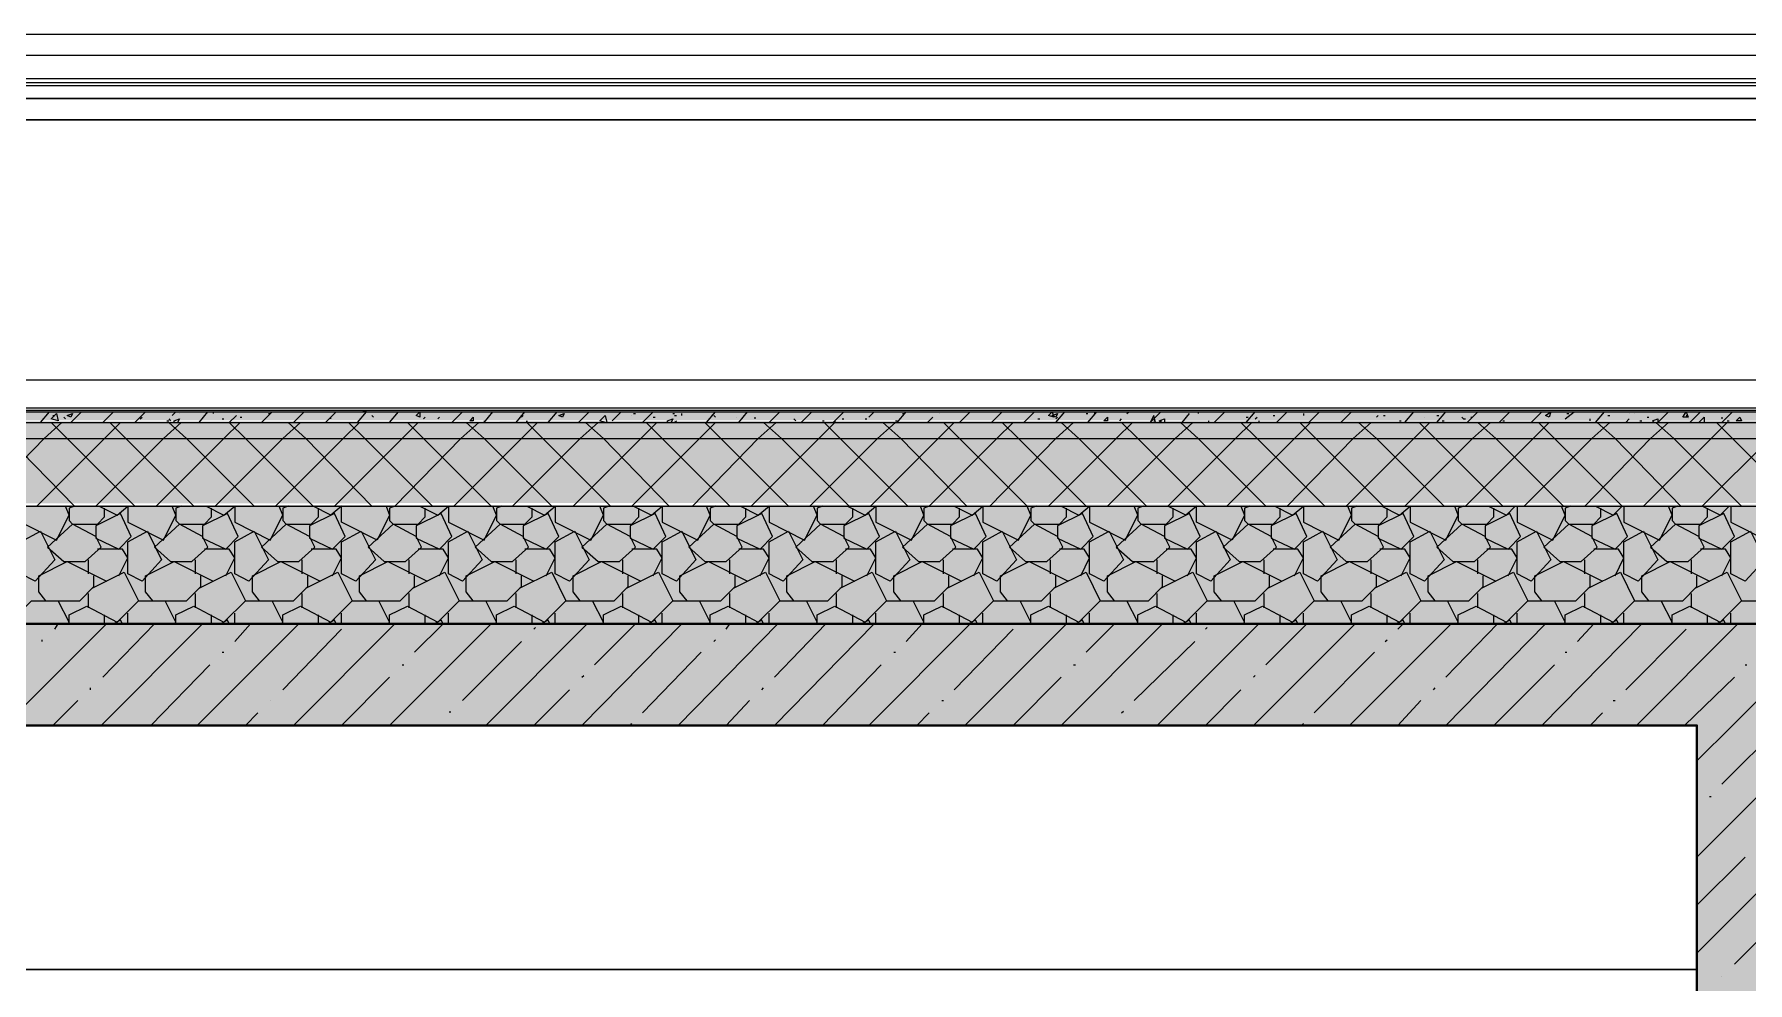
# Model space of a CAD drawing. Header units: millimetres. Extents: x -135211 to 49383, y -8033 to 228499.
# Drawn here: x -87349 to -83276, y 18512 to 20766 of the extents above; entities that cross this region are included whole.
import ezdxf

# ---------------------------------------------------------------- set-up
doc = ezdxf.new("R2010")
doc.units = ezdxf.units.MM
doc.layers.add('PDF _Геометрия', color=7, linetype='Continuous', true_color=0x1d1d1d)
doc.layers.add('PDF _Сплошная заливка', color=7, linetype='Continuous', true_color=0xffffff)

msp = doc.modelspace()

# ---------------------------------------------------------------- hatches: boundary and pattern name
at = {"layer": 'PDF _Сплошная заливка', "transparency": 33554559}
for points in [[(-78050.7, 19936.6), (-78300.5, 19932.4), (-78546, 19928.2), (-79045.5, 19919.7), (-79291, 19915.5), (-79790.5, 19907), (-80036, 19902.8), (-80285.8, 19898.6), (-80531.3, 19894.3), (-81030.8, 19885.9), (-81276.3, 19881.6), (-81775.8, 19873.2), (-101616.2, 19868.9), (-101616.2, 19873.2), (-101802.5, 19881.6), (-101899.8, 19885.9), (-101993, 19890.1), (-102090.3, 19894.3), (-102183.5, 19898.6), (-102280.8, 19902.8), (-102467.1, 19911.3), (-102564.4, 19915.5), (-102657.6, 19919.7), (-102754.9, 19923.9), (-102848.1, 19928.2), (-102945.4, 19932.4), (-103038.5, 19936.6), (-103135.9, 19936.6), (-103135.9, 19911.3), (-103038.5, 19911.3), (-102945.4, 19907), (-102848.1, 19902.8), (-102754.9, 19898.6), (-102657.6, 19894.3), (-102564.4, 19890.1), (-102467.1, 19885.9), (-102373.9, 19881.6), (-102276.6, 19877.4), (-102090.3, 19868.9), (-101993, 19864.7), (-101899.8, 19860.5), (-101802.5, 19856.2), (-101709.4, 19852), (-81674.2, 19847.8), (-81674.2, 19852), (-78059.2, 19911.3), (-77805.2, 19911.3), (-77805.2, 19936.6)], [(-78050.7, 19911.3), (-78300.5, 19907), (-78546, 19902.8), (-79045.5, 19894.3), (-79291, 19890.1), (-79790.5, 19881.6), (-80036, 19877.4), (-80285.8, 19873.2), (-80531.3, 19868.9), (-81030.8, 19860.5), (-81276.3, 19856.2), (-81775.8, 19847.8), (-101616.2, 19843.5), (-101616.2, 19847.8), (-101802.5, 19856.2), (-101899.8, 19860.5), (-101993, 19864.7), (-102090.3, 19868.9), (-102183.5, 19873.2), (-102280.8, 19877.4), (-102467.1, 19885.9), (-102564.4, 19890.1), (-102657.6, 19894.3), (-102754.9, 19898.6), (-102848.1, 19902.8), (-102945.4, 19907), (-103038.5, 19911.3), (-103135.9, 19911.3), (-103135.9, 19873.2), (-103038.5, 19873.2), (-102945.4, 19868.9), (-102848.1, 19864.7), (-102754.9, 19860.5), (-102657.6, 19856.2), (-102564.4, 19852), (-102467.1, 19847.8), (-102373.9, 19843.5), (-102276.6, 19839.3), (-102090.3, 19830.8), (-101993, 19826.6), (-101899.8, 19822.4), (-101802.5, 19818.1), (-101616.2, 19809.7), (-81674.2, 19805.4), (-81674.2, 19809.7), (-81428.7, 19813.9), (-79739.7, 19843.5), (-79494.2, 19847.8), (-78046.5, 19873.2), (-77805.2, 19873.2), (-77805.2, 19911.3)], [(-78050.7, 19873.2), (-78300.5, 19868.9), (-78546, 19864.7), (-79045.5, 19856.2), (-79291, 19852), (-79790.5, 19843.5), (-80036, 19839.3), (-80285.8, 19835.1), (-80531.3, 19830.8), (-81030.8, 19822.4), (-81276.3, 19818.1), (-81775.8, 19809.7), (-101616.2, 19805.4), (-101616.2, 19809.7), (-101802.5, 19818.1), (-101899.8, 19822.4), (-101993, 19826.6), (-102090.3, 19830.8), (-102183.5, 19835.1), (-102280.8, 19839.3), (-102467.1, 19847.8), (-102564.4, 19852), (-102657.6, 19856.2), (-102754.9, 19860.5), (-102848.1, 19864.7), (-102945.4, 19868.9), (-103038.5, 19873.2), (-103135.9, 19873.2), (-103135.9, 19712.3), (-103038.5, 19712.3), (-102945.4, 19708.1), (-102848.1, 19703.8), (-102754.9, 19699.6), (-102657.6, 19695.4), (-102564.4, 19691.1), (-102467.1, 19686.9), (-102280.8, 19678.4), (-102183.5, 19674.2), (-102090.3, 19670), (-101993, 19665.7), (-101899.8, 19661.5), (-101802.5, 19657.3), (-101616.2, 19648.8), (-101171.8, 19644.6), (-101171.8, 19648.8), (-81674.2, 19653), (-78059.2, 19712.3), (-77805.2, 19712.3), (-77805.2, 19873.2)], [(-78050.7, 19712.3), (-78550.2, 19703.8), (-78795.8, 19699.6), (-79295.3, 19691.1), (-79540.8, 19686.9), (-80040.3, 19678.4), (-80285.8, 19674.2), (-80785.3, 19665.7), (-81030.8, 19661.5), (-81780.1, 19648.8), (-101616.2, 19644.6), (-101616.2, 19648.8), (-101802.5, 19657.3), (-101899.8, 19661.5), (-101993, 19665.7), (-102090.3, 19670), (-102183.5, 19674.2), (-102280.8, 19678.4), (-102467.1, 19686.9), (-102564.4, 19691.1), (-102657.6, 19695.4), (-102754.9, 19699.6), (-102848.1, 19703.8), (-102945.4, 19708.1), (-103038.5, 19712.3), (-103135.9, 19712.3), (-103135.9, 19365.2), (-77805.2, 19365.2), (-77805.2, 19712.3)]]:
    msp.add_hatch(color=256, dxfattribs=at).paths.add_polyline_path(points)
h = msp.add_hatch(color=256, dxfattribs=at)
h.paths.add_polyline_path([(-77398.8, 19123.9), (-77398.8, 19364.2), (-103546, 19364.2), (-103546, 19123.9)])
h.paths.add_polyline_path([(146.8, 19123.9), (146.8, 19364.2), (-2304.2, 19364.2), (-2304.2, 19123.9)])
h.paths.add_polyline_path([(-4501.1, 19123.9), (-4501.1, 19364.2), (-25450.6, 19364.2), (-25450.6, 19123.9)])
h.paths.add_polyline_path([(-26102.5, 19123.9), (-26102.5, 19364.2), (-26352.2, 19364.2), (-26352.2, 19123.9)])

# ---------------------------------------------------------------- linework, layer by layer
at = {"layer": 'PDF _Геометрия', "color": 7, "lineweight": 9}
for points in [[(-82829.9, 20715.5), (-103093.6, 20715.5), (-103059.7, 20660.5), (-103093.6, 20715.5), (-103825.9, 20762.1), (-103855.5, 20766.3), (-82829.9, 20766.3)], [(-82829.9, 20660.5), (-103059.7, 20660.5), (-103072.4, 20652), (-82829.9, 20652)], [(-82829.9, 20643.6), (-103123.2, 20643.6), (-103123.2, 20613.9)], [(-103127.4, 19945.1), (-103127.4, 20563.1), (-103131.7, 20563.1), (-103135.9, 20563.1), (-103144.4, 20563.1), (-103296.8, 20563.1), (-103296.8, 19365.2), (-103144.4, 19365.2), (-103135.9, 19365.2), (-77805.2, 19365.2)], [(-77805.2, 19945.1), (-77805.2, 19940.9), (-77805.2, 19936.6), (-77805.2, 19911.3), (-77805.2, 19873.2), (-77805.2, 19712.3), (-77805.2, 19365.2), (-77796.7, 19365.2), (-77648.6, 19365.2), (-77648.6, 20563.1), (-77796.7, 20563.1), (-77805.2, 20563.1), (-77809.4, 20563.1), (-77813.7, 20563.1), (-77813.7, 19945.1), (-81775.8, 19877.4), (-101616.2, 19877.4), (-103127.4, 19945.1), (-82863.7, 19945.1)], [(-83397.1, 18544), (-83591.8, 18544), (-84442.7, 18544), (-85293.5, 18544), (-86140.1, 18544), (-86991, 18544), (-87596.3, 18544), (-87596.3, 19123.9), (-87596.3, 8283)], [(-87596.3, 18544), (-83397.1, 18544), (-83397.1, 19123.9), (-83397.1, 9904.3)]]:
    msp.add_lwpolyline(points, dxfattribs=at)
for points in [[(-103123.2, 20613.9), (-82829.9, 20613.9)], [(-103127.4, 20563.1), (-82829.9, 20563.1)]]:
    msp.add_lwpolyline(points, close=True, dxfattribs=at)
at = {"layer": 'PDF _Геометрия', "color": 7, "lineweight": 40}
msp.add_lwpolyline([(-95546, 19123.9), (-91693.9, 19123.9), (-91693.9, 18163), (-91194.4, 18163), (-91194.4, 19123.9), (-88095.8, 19123.9), (-88095.8, 18163), (-87596.3, 18163), (-87596.3, 19123.9), (-83397.1, 19123.9), (-83397.1, 18163), (-82897.6, 18163), (-82897.6, 19123.9), (-77898.3, 19123.9), (-77898.3, 18544), (-77398.8, 18544), (-77398.8, 19123.9), (-77398.8, 19365.2), (-77398.8, 20563.1), (-77648.6, 20563.1), (-77648.6, 19365.2), (-103296.8, 19365.2)], dxfattribs=at)
at = {"layer": 'PDF _Геометрия', "color": 7, "lineweight": 20}
for points in [[(-103131.7, 19945.1), (-103135.9, 19945.1), (-103135.9, 19940.9), (-101616.2, 19873.2), (-81775.8, 19873.2), (-77805.2, 19940.9), (-77805.2, 19945.1), (-77809.4, 19945.1)], [(-103135.9, 19940.9), (-103135.9, 19936.6), (-101616.2, 19868.9), (-81775.8, 19868.9), (-77805.2, 19936.6), (-77805.2, 19940.9)], [(-103135.9, 19936.6), (-103135.9, 19911.3), (-101616.2, 19843.5), (-81775.8, 19843.5), (-77805.2, 19911.3), (-77805.2, 19936.6)], [(-103135.9, 19911.3), (-103135.9, 19873.2), (-101616.2, 19805.4), (-81775.8, 19805.4), (-77805.2, 19873.2), (-77805.2, 19911.3)], [(-103135.9, 19873.2), (-103135.9, 19712.3), (-101616.2, 19644.6), (-81780.1, 19644.6), (-77805.2, 19712.3), (-77805.2, 19873.2)]]:
    msp.add_lwpolyline(points, dxfattribs=at)
at = {"layer": 'PDF _Геометрия', "lineweight": 9}
for points in [[(-87482, 19644.6), (-87325.4, 19805.4), (-87283.1, 19843.5)], [(-87452.4, 19843.5), (-87410, 19805.4), (-87253.4, 19644.6), (-87266.1, 19640.3), (-87266.1, 19610.7), (-87257.7, 19602.2), (-87316.9, 19547.2), (-87278.8, 19513.3), (-87228, 19513.3), (-87189.9, 19547.2), (-87202.6, 19572.6), (-87257.7, 19602.2), (-87198.4, 19602.2), (-87181.5, 19619.2), (-87181.5, 19640.3)], [(-87342.3, 19644.6), (-87181.5, 19805.4), (-87143.4, 19843.5)], [(-87333.9, 19843.5), (-87312.7, 19868.9)], [(-87109.5, 19644.6), (-87270.4, 19805.4), (-87308.5, 19843.5)], [(-87304.2, 19860.5), (-87300, 19860.5)], [(-87278.8, 19856.2), (-87274.6, 19852)], [(-87261.9, 19843.5), (-87236.5, 19868.9)], [(-87261.9, 19868.9), (-87257.7, 19868.9)], [(-87202.6, 19644.6), (-87041.8, 19805.4), (-86999.4, 19843.5)], [(-87185.7, 19843.5), (-87160.3, 19868.9)], [(-86969.8, 19644.6), (-87130.7, 19805.4), (-87168.8, 19843.5)], [(-87109.5, 19843.5), (-87084.1, 19868.9)], [(-87096.8, 19852), (-87092.6, 19856.2)], [(-87058.7, 19644.6), (-86897.8, 19805.4), (-86859.7, 19843.5)], [(-87033.3, 19847.8), (-87029.1, 19847.8)], [(-87029.1, 19852), (-87024.8, 19847.8)], [(-86825.9, 19644.6), (-86986.7, 19805.4), (-87029.1, 19843.5)], [(-87020.6, 19860.5), (-87012.1, 19868.9)], [(-87016.4, 19843.5), (-87016.4, 19847.8), (-87003.7, 19852), (-87007.9, 19843.5)], [(-87003.7, 19864.7), (-87003.7, 19864.7)], [(-86957.1, 19843.5), (-86935.9, 19868.9)], [(-86923.2, 19868.9), (-86923.2, 19864.7)], [(-86919, 19644.6), (-86758.2, 19805.4), (-86715.8, 19843.5)], [(-86902.1, 19852), (-86897.8, 19852)], [(-86512.6, 19644.6), (-86504.2, 19623.4), (-86533.8, 19564.1), (-86618.5, 19606.5), (-86618.5, 19644.6), (-86643.9, 19623.4), (-86686.2, 19644.6), (-86847, 19805.4), (-86885.1, 19843.5), (-86868.2, 19860.5)], [(-86859.7, 19856.2), (-86855.5, 19856.2)], [(-86809, 19843.5), (-86783.6, 19868.9)], [(-86792, 19864.7), (-86787.8, 19864.7)], [(-86775.1, 19644.6), (-86614.2, 19805.4), (-86576.1, 19843.5)], [(-86546.5, 19644.6), (-86703.1, 19805.4), (-86745.5, 19843.5)], [(-86732.8, 19843.5), (-86707.4, 19868.9)], [(-86656.6, 19843.5), (-86631.2, 19868.9)], [(-86643.9, 19852), (-86643.9, 19856.2)], [(-86635.4, 19644.6), (-86474.5, 19805.4), (-86436.4, 19843.5)], [(-86402.6, 19644.6), (-86563.4, 19805.4), (-86601.5, 19843.5)], [(-86580.4, 19843.5), (-86559.2, 19868.9), (-86567.7, 19868.9)], [(-86559.2, 19868.9), (-86559.2, 19868.9)], [(-86292.5, 19843.5), (-86334.8, 19805.4), (-86491.5, 19644.6), (-86504.2, 19640.3), (-86504.2, 19610.7), (-86495.7, 19602.2), (-86555, 19547.2), (-86516.9, 19513.3), (-86466.1, 19513.3), (-86428, 19547.2), (-86440.7, 19572.6), (-86495.7, 19602.2), (-86436.4, 19602.2), (-86419.5, 19619.2), (-86419.5, 19640.3)], [(-86550.7, 19868.9), (-86550.7, 19868.9)], [(-86546.5, 19860.5), (-86542.3, 19856.2)], [(-86504.2, 19843.5), (-86483, 19868.9)], [(-86262.9, 19644.6), (-86423.7, 19805.4), (-86461.8, 19843.5)], [(-86423.7, 19852), (-86419.5, 19856.2)], [(-86406.8, 19868.9), (-86406.8, 19868.9)], [(-86389.9, 19852), (-86385.6, 19856.2)], [(-86356, 19843.5), (-86330.6, 19868.9)], [(-86351.8, 19644.6), (-86190.9, 19805.4), (-86152.8, 19843.5)], [(-86347.5, 19868.9), (-86347.5, 19868.9)], [(-86347.5, 19868.9), (-86347.5, 19868.9)], [(-86119, 19644.6), (-86279.8, 19805.4), (-86322.1, 19843.5)], [(-86279.8, 19847.8), (-86279.8, 19843.5), (-86258.7, 19868.9)], [(-86275.6, 19868.9), (-86275.6, 19868.9)], [(-86212.1, 19644.6), (-86051.2, 19805.4), (-86008.9, 19843.5)], [(-86203.6, 19843.5), (-86182.5, 19868.9)], [(-86190.9, 19856.2), (-86186.7, 19860.5)], [(-85979.3, 19644.6), (-86140.1, 19805.4), (-86178.2, 19843.5)], [(-86127.4, 19843.5), (-86106.3, 19868.9)], [(-86102, 19868.9), (-86097.8, 19868.9)], [(-86068.2, 19644.6), (-85907.3, 19805.4), (-85869.2, 19843.5)], [(-86055.5, 19843.5), (-86030.1, 19868.9)], [(-85839.6, 19644.6), (-85996.2, 19805.4), (-86038.5, 19843.5)], [(-86017.4, 19868.9), (-86013.1, 19868.9)], [(-85992, 19843.5), (-86004.7, 19847.8), (-85992, 19860.5), (-85987.7, 19843.5)], [(-85975, 19847.8), (-85953.9, 19868.9)], [(-85928.5, 19860.5), (-85928.5, 19860.5)], [(-85928.5, 19644.6), (-85767.6, 19805.4), (-85729.5, 19843.5)], [(-85924.2, 19864.7), (-85920, 19864.7)], [(-85903.1, 19843.5), (-85877.7, 19868.9)], [(-85695.7, 19644.6), (-85856.5, 19805.4), (-85894.6, 19843.5)], [(-85877.7, 19856.2), (-85873.4, 19856.2)], [(-85843.8, 19843.5), (-85843.8, 19847.8), (-85831.1, 19852), (-85835.3, 19843.5)], [(-85831.1, 19864.7), (-85826.9, 19864.7)], [(-85826.9, 19860.5), (-85822.6, 19860.5)], [(-85826.9, 19843.5), (-85822.6, 19847.8)], [(-85826.9, 19847.8), (-85826.9, 19847.8)], [(-85809.9, 19860.5), (-85809.9, 19864.7)], [(-85784.5, 19644.6), (-85627.9, 19805.4), (-85585.6, 19843.5)], [(-85556, 19644.6), (-85716.8, 19805.4), (-85754.9, 19843.5)], [(-85750.7, 19843.5), (-85729.5, 19868.9)], [(-85738, 19860.5), (-85733.8, 19864.7)], [(-85733.8, 19860.5), (-85729.5, 19856.2)], [(-85678.7, 19856.2), (-85678.7, 19856.2)], [(-85674.5, 19843.5), (-85653.3, 19868.9)], [(-85445.9, 19847.8), (-85445.9, 19843.5), (-85484, 19805.4), (-85644.9, 19644.6)], [(-85636.4, 19856.2), (-85636.4, 19852)], [(-85412, 19644.6), (-85572.9, 19805.4), (-85615.2, 19843.5)], [(-85602.5, 19843.5), (-85577.1, 19868.9)], [(-85543.3, 19852), (-85539, 19847.8)], [(-85526.3, 19843.5), (-85500.9, 19868.9)], [(-85505.2, 19644.6), (-85344.3, 19805.4), (-85302, 19843.5)], [(-85475.5, 19847.8), (-85471.3, 19847.8)], [(-85272.3, 19644.6), (-85433.2, 19805.4), (-85471.3, 19843.5)], [(-85450.1, 19843.5), (-85424.7, 19868.9)], [(-85429, 19852), (-85424.7, 19852)], [(-85373.9, 19852), (-85369.7, 19852)], [(-85365.5, 19856.2), (-85352.8, 19868.9)], [(-85361.2, 19860.5), (-85361.2, 19860.5)], [(-85361.2, 19644.6), (-85200.4, 19805.4), (-85162.3, 19843.5)], [(-85132.7, 19644.6), (-85289.3, 19805.4), (-85331.6, 19843.5)], [(-85302, 19847.8), (-85297.7, 19847.8)], [(-85297.7, 19843.5), (-85276.6, 19868.9)], [(-85285, 19864.7), (-85280.8, 19864.7)], [(-85022.6, 19843.5), (-85060.7, 19805.4), (-85221.6, 19644.6), (-85234.2, 19640.3), (-85234.2, 19610.7), (-85225.8, 19602.2), (-85285, 19547.2), (-85246.9, 19513.3), (-85196.2, 19513.3), (-85158.1, 19547.2), (-85170.8, 19572.6), (-85225.8, 19602.2), (-85166.5, 19602.2), (-85149.6, 19619.2), (-85149.6, 19640.3)], [(-85225.8, 19843.5), (-85213.1, 19856.2)], [(-85200.4, 19868.9), (-85200.4, 19868.9)], [(-85196.2, 19864.7), (-85196.2, 19864.7)], [(-85162.3, 19644.6), (-85120, 19623.4), (-85094.6, 19644.6), (-85094.6, 19606.5), (-85009.9, 19564.1), (-84980.3, 19623.4), (-84988.7, 19644.6), (-85149.6, 19805.4), (-85187.7, 19843.5)], [(-85149.6, 19843.5), (-85124.2, 19868.9)], [(-85077.6, 19644.6), (-84921, 19805.4), (-84878.7, 19843.5)], [(-85073.4, 19843.5), (-85048, 19868.9)], [(-85064.9, 19868.9), (-85064.9, 19868.9)], [(-85064.9, 19868.9), (-85052.2, 19868.9)], [(-85052.2, 19868.9), (-85052.2, 19868.9)], [(-84849, 19644.6), (-85009.9, 19805.4), (-85048, 19843.5)], [(-84997.2, 19843.5), (-84971.8, 19868.9)], [(-84963.3, 19852), (-84959.1, 19852)], [(-84937.9, 19644.6), (-84777.1, 19805.4), (-84739, 19843.5)], [(-84921, 19843.5), (-84899.8, 19868.9)], [(-84921, 19852), (-84916.8, 19856.2)], [(-84705.1, 19644.6), (-84866, 19805.4), (-84908.3, 19843.5)], [(-84849, 19864.7), (-84844.8, 19864.7)], [(-84844.8, 19843.5), (-84823.6, 19868.9)], [(-84827.9, 19864.7), (-84827.9, 19868.9)], [(-84798.2, 19644.6), (-84637.4, 19805.4), (-84595.1, 19843.5)], [(-84768.6, 19847.8), (-84764.4, 19852)], [(-84565.4, 19644.6), (-84726.3, 19805.4), (-84764.4, 19843.5)], [(-84751.7, 19864.7), (-84747.4, 19868.9)], [(-84684, 19843.5), (-84688.2, 19860.5), (-84696.7, 19843.5), (-84671.3, 19868.9)], [(-84688.2, 19847.8), (-84684, 19847.8)], [(-84671.3, 19843.5), (-84675.5, 19847.8), (-84662.8, 19852), (-84662.8, 19843.5)], [(-84480.8, 19644.6), (-84472.3, 19623.4), (-84501.9, 19564.1), (-84586.6, 19606.5), (-84586.6, 19644.6), (-84612, 19623.4), (-84654.3, 19644.6), (-84493.5, 19805.4), (-84455.4, 19843.5)], [(-84421.5, 19644.6), (-84582.4, 19805.4), (-84624.7, 19843.5)], [(-84620.5, 19843.5), (-84603.5, 19864.7)], [(-84582.4, 19868.9), (-84582.4, 19864.7)], [(-84557, 19843.5), (-84557, 19847.8)], [(-84544.3, 19843.5), (-84518.9, 19868.9)], [(-84514.6, 19644.6), (-84353.8, 19805.4), (-84315.7, 19843.5)], [(-84281.8, 19644.6), (-84442.7, 19805.4), (-84480.8, 19843.5)], [(-84468.1, 19843.5), (-84446.9, 19868.9)], [(-84468.1, 19856.2), (-84463.8, 19856.2)], [(-84446.9, 19852), (-84442.7, 19856.2)], [(-84438.4, 19847.8), (-84438.4, 19843.5)], [(-84404.6, 19860.5), (-84400.3, 19860.5)], [(-84396.1, 19843.5), (-84370.7, 19868.9)], [(-84374.9, 19868.9), (-84374.9, 19868.9)], [(-84370.7, 19644.6), (-84214.1, 19805.4), (-84171.7, 19843.5)], [(-84142.1, 19644.6), (-84303, 19805.4), (-84341.1, 19843.5)], [(-84336.8, 19868.9), (-84332.6, 19868.9), (-84328.4, 19868.9)], [(-84332.6, 19864.7), (-84332.6, 19860.5)], [(-84319.9, 19843.5), (-84294.5, 19868.9)], [(-84243.7, 19843.5), (-84218.3, 19868.9)], [(-84235.2, 19864.7), (-84235.2, 19864.7)], [(-84231, 19644.6), (-84070.2, 19805.4), (-84032.1, 19843.5)], [(-83998.2, 19644.6), (-84159.1, 19805.4), (-84201.4, 19843.5)], [(-84159.1, 19856.2), (-84154.8, 19860.5)], [(-84142.1, 19860.5), (-84137.9, 19860.5)], [(-84104, 19847.8), (-84099.8, 19847.8)], [(-84091.3, 19843.5), (-84070.2, 19868.9)], [(-84091.3, 19644.6), (-83930.5, 19805.4), (-83888.1, 19843.5)], [(-83858.5, 19644.6), (-84019.4, 19805.4), (-84057.5, 19843.5)], [(-84044.8, 19856.2), (-84044.8, 19856.2)], [(-84015.1, 19843.5), (-83994, 19868.9)], [(-84015.1, 19860.5), (-84010.9, 19860.5)], [(-84002.4, 19847.8), (-83998.2, 19847.8)], [(-83955.9, 19856.2), (-83951.6, 19852), (-83947.4, 19852)], [(-83947.4, 19644.6), (-83786.5, 19805.4), (-83748.4, 19843.5)], [(-83943.2, 19843.5), (-83917.8, 19868.9)], [(-83934.7, 19856.2), (-83930.5, 19856.2)], [(-83714.6, 19644.6), (-83875.4, 19805.4), (-83917.8, 19843.5)], [(-83867, 19843.5), (-83841.6, 19868.9)], [(-83858.5, 19847.8), (-83854.3, 19847.8)], [(-83807.7, 19644.6), (-83646.8, 19805.4), (-83604.5, 19843.5)], [(-83799.2, 19868.9), (-83795, 19868.9)], [(-83790.8, 19843.5), (-83765.4, 19868.9)], [(-83638.4, 19644.6), (-83596.1, 19623.4), (-83574.9, 19644.6), (-83735.7, 19805.4), (-83773.8, 19843.5)], [(-83710.3, 19852), (-83689.2, 19868.9)], [(-83706.1, 19864.7), (-83701.9, 19864.7)], [(-83663.8, 19644.6), (-83507.2, 19805.4), (-83464.8, 19843.5)], [(-83651.1, 19847.8), (-83651.1, 19852)], [(-83638.4, 19843.5), (-83617.2, 19868.9)], [(-83435.2, 19644.6), (-83591.8, 19805.4), (-83634.1, 19843.5)], [(-83608.8, 19860.5), (-83604.5, 19860.5)], [(-83579.1, 19868.9), (-83570.7, 19868.9)], [(-83570.7, 19868.9), (-83570.7, 19868.9)], [(-83566.4, 19843.5), (-83558, 19852)], [(-83558, 19868.9), (-83558, 19868.9)], [(-83558, 19868.9), (-83549.5, 19868.9)], [(-83558, 19864.7), (-83558, 19864.7)], [(-83549.5, 19868.9), (-83549.5, 19868.9)], [(-83545.3, 19864.7), (-83545.3, 19864.7)], [(-83532.6, 19847.8), (-83528.3, 19847.8)], [(-83524.1, 19644.6), (-83363.2, 19805.4), (-83325.1, 19843.5)], [(-83515.6, 19856.2), (-83511.4, 19856.2)], [(-83498.7, 19843.5), (-83502.9, 19847.8), (-83490.2, 19852), (-83490.2, 19843.5), (-83464.8, 19868.9)], [(-83291.3, 19644.6), (-83452.1, 19805.4), (-83494.5, 19843.5)], [(-83422.5, 19860.5), (-83418.3, 19860.5)], [(-83418.3, 19852), (-83418.3, 19852)], [(-83414, 19843.5), (-83388.6, 19868.9)], [(-83392.9, 19843.5), (-83380.2, 19856.2), (-83380.2, 19843.5)], [(-83320.9, 19644.6), (-83342.1, 19623.4), (-83384.4, 19644.6), (-83223.5, 19805.4), (-83181.2, 19843.5)], [(-83375.9, 19868.9), (-83371.7, 19868.9)], [(-83151.6, 19644.6), (-83312.4, 19805.4), (-83350.5, 19843.5)], [(-83337.8, 19843.5), (-83312.4, 19868.9)], [(-83337.8, 19856.2), (-83337.8, 19852)], [(-83325.1, 19847.8), (-83320.9, 19847.8)], [(-87448.1, 19644.6), (-87405.8, 19623.4), (-87380.4, 19644.6), (-87380.4, 19606.5), (-87295.8, 19564.1), (-87266.1, 19623.4), (-87274.6, 19644.6)], [(-87194.2, 19644.6), (-87151.8, 19623.4), (-87126.4, 19644.6), (-87126.4, 19606.5), (-87041.8, 19564.1), (-87012.1, 19623.4), (-87020.6, 19644.6)], [(-86999.4, 19644.6), (-87012.1, 19640.3), (-87012.1, 19610.7), (-87003.7, 19602.2), (-87062.9, 19547.2), (-87024.8, 19513.3), (-86974, 19513.3), (-86935.9, 19547.2), (-86948.6, 19572.6), (-87003.7, 19602.2), (-86944.4, 19602.2), (-86927.5, 19619.2), (-86927.5, 19640.3)], [(-86940.2, 19644.6), (-86897.8, 19623.4), (-86872.4, 19644.6), (-86872.4, 19606.5), (-86787.8, 19564.1), (-86758.2, 19623.4), (-86766.6, 19644.6)], [(-86745.5, 19644.6), (-86758.2, 19640.3), (-86758.2, 19610.7), (-86749.7, 19602.2), (-86809, 19547.2), (-86770.9, 19513.3), (-86720.1, 19513.3), (-86682, 19547.2), (-86694.7, 19572.6), (-86749.7, 19602.2), (-86690.4, 19602.2), (-86673.5, 19619.2), (-86673.5, 19640.3)], [(-86432.2, 19644.6), (-86389.9, 19623.4), (-86364.5, 19644.6), (-86364.5, 19606.5), (-86279.8, 19564.1), (-86250.2, 19623.4), (-86258.7, 19644.6)], [(-86237.5, 19644.6), (-86250.2, 19640.3), (-86250.2, 19610.7), (-86241.7, 19602.2), (-86301, 19547.2), (-86262.9, 19513.3), (-86212.1, 19513.3), (-86174, 19547.2), (-86186.7, 19572.6), (-86241.7, 19602.2), (-86182.5, 19602.2), (-86165.5, 19619.2), (-86165.5, 19640.3)], [(-86178.2, 19644.6), (-86135.9, 19623.4), (-86110.5, 19644.6), (-86110.5, 19606.5), (-86025.8, 19564.1), (-85996.2, 19623.4), (-86004.7, 19644.6)], [(-85983.5, 19644.6), (-85996.2, 19640.3), (-85996.2, 19610.7), (-85987.7, 19602.2), (-86047, 19547.2), (-86008.9, 19513.3), (-85958.1, 19513.3), (-85920, 19547.2), (-85932.7, 19572.6), (-85987.7, 19602.2), (-85928.5, 19602.2), (-85911.5, 19619.2), (-85911.5, 19640.3)], [(-85924.2, 19644.6), (-85881.9, 19623.4), (-85856.5, 19644.6), (-85856.5, 19606.5), (-85771.8, 19564.1), (-85742.2, 19623.4), (-85750.7, 19644.6)], [(-85729.5, 19644.6), (-85742.2, 19640.3), (-85742.2, 19610.7), (-85733.8, 19602.2), (-85793, 19547.2), (-85754.9, 19513.3), (-85704.1, 19513.3), (-85666, 19547.2), (-85678.7, 19572.6), (-85733.8, 19602.2), (-85674.5, 19602.2), (-85657.6, 19619.2), (-85657.6, 19640.3)], [(-85670.3, 19644.6), (-85627.9, 19623.4), (-85602.5, 19644.6), (-85602.5, 19606.5), (-85517.9, 19564.1), (-85488.2, 19623.4), (-85496.7, 19644.6)], [(-85475.5, 19644.6), (-85488.2, 19640.3), (-85488.2, 19610.7), (-85479.8, 19602.2), (-85539, 19547.2), (-85500.9, 19513.3), (-85450.1, 19513.3), (-85412, 19547.2), (-85424.7, 19572.6), (-85479.8, 19602.2), (-85420.5, 19602.2), (-85403.6, 19619.2), (-85403.6, 19640.3)], [(-85416.3, 19644.6), (-85373.9, 19623.4), (-85348.5, 19644.6), (-85348.5, 19606.5), (-85263.9, 19564.1), (-85234.2, 19623.4), (-85242.7, 19644.6)], [(-84967.6, 19644.6), (-84980.3, 19640.3), (-84980.3, 19610.7), (-84971.8, 19602.2), (-85031.1, 19547.2), (-84993, 19513.3), (-84942.2, 19513.3), (-84904.1, 19547.2), (-84916.8, 19572.6), (-84971.8, 19602.2), (-84912.5, 19602.2), (-84895.6, 19619.2), (-84895.6, 19640.3)], [(-84908.3, 19644.6), (-84866, 19623.4), (-84840.6, 19644.6), (-84840.6, 19606.5), (-84755.9, 19564.1), (-84726.3, 19623.4), (-84734.7, 19644.6)], [(-84713.6, 19644.6), (-84726.3, 19640.3), (-84726.3, 19610.7), (-84717.8, 19602.2), (-84777.1, 19547.2), (-84739, 19513.3), (-84688.2, 19513.3), (-84650.1, 19547.2), (-84662.8, 19572.6), (-84717.8, 19602.2), (-84658.6, 19602.2), (-84641.6, 19619.2), (-84641.6, 19640.3)], [(-84459.6, 19644.6), (-84472.3, 19640.3), (-84472.3, 19610.7), (-84463.8, 19602.2), (-84523.1, 19547.2), (-84485, 19513.3), (-84434.2, 19513.3), (-84396.1, 19547.2), (-84408.8, 19572.6), (-84463.8, 19602.2), (-84404.6, 19602.2), (-84387.6, 19619.2), (-84387.6, 19640.3)], [(-84400.3, 19644.6), (-84358, 19623.4), (-84332.6, 19644.6), (-84332.6, 19606.5), (-84247.9, 19564.1), (-84218.3, 19623.4), (-84226.8, 19644.6)], [(-84205.6, 19644.6), (-84218.3, 19640.3), (-84218.3, 19610.7), (-84209.8, 19602.2), (-84269.1, 19547.2), (-84231, 19513.3), (-84180.2, 19513.3), (-84142.1, 19547.2), (-84154.8, 19572.6), (-84209.8, 19602.2), (-84150.6, 19602.2), (-84133.7, 19619.2), (-84133.7, 19640.3)], [(-84146.4, 19644.6), (-84104, 19623.4), (-84078.6, 19644.6), (-84078.6, 19606.5), (-83994, 19564.1), (-83964.3, 19623.4), (-83972.8, 19644.6)], [(-83951.6, 19644.6), (-83964.3, 19640.3), (-83964.3, 19610.7), (-83955.9, 19602.2), (-84015.1, 19547.2), (-83977, 19513.3), (-83926.2, 19513.3), (-83888.1, 19547.2), (-83900.8, 19572.6), (-83955.9, 19602.2), (-83896.6, 19602.2), (-83879.7, 19619.2), (-83879.7, 19640.3)], [(-83892.4, 19644.6), (-83850, 19623.4), (-83828.9, 19644.6)], [(-83824.6, 19644.6), (-83824.6, 19606.5), (-83740, 19564.1), (-83710.3, 19623.4), (-83718.8, 19644.6)], [(-83697.6, 19644.6), (-83710.3, 19640.3), (-83710.3, 19610.7), (-83701.9, 19602.2), (-83761.1, 19547.2), (-83723, 19513.3), (-83672.2, 19513.3), (-83634.1, 19547.2), (-83646.8, 19572.6), (-83701.9, 19602.2), (-83642.6, 19602.2), (-83625.7, 19619.2), (-83625.7, 19640.3)], [(-83570.7, 19644.6), (-83570.7, 19606.5), (-83486, 19564.1), (-83456.4, 19623.4), (-83464.8, 19644.6)], [(-83443.7, 19644.6), (-83456.4, 19640.3), (-83456.4, 19610.7), (-83447.9, 19602.2), (-83507.2, 19547.2), (-83469.1, 19513.3), (-83418.3, 19513.3), (-83380.2, 19547.2), (-83392.9, 19572.6), (-83447.9, 19602.2), (-83388.6, 19602.2), (-83371.7, 19619.2), (-83371.7, 19640.3)], [(-83316.7, 19644.6), (-83316.7, 19606.5), (-83232, 19564.1), (-83202.4, 19623.4), (-83210.8, 19644.6)], [(-87321.2, 19420.2), (-87338.1, 19441.4), (-87338.1, 19479.5), (-87270.4, 19513.3), (-87177.2, 19466.8)], [(-87219.6, 19483.7), (-87219.6, 19517.6)], [(-87147.6, 19479.5), (-87126.4, 19521.8), (-87139.1, 19543), (-87198.4, 19543)], [(-87067.2, 19420.2), (-87084.1, 19441.4), (-87084.1, 19479.5), (-87016.4, 19513.3), (-86923.2, 19466.8)], [(-86965.6, 19483.7), (-86965.6, 19517.6)], [(-86893.6, 19479.5), (-86872.4, 19521.8), (-86885.1, 19543), (-86944.4, 19543)], [(-86813.2, 19420.2), (-86830.1, 19441.4), (-86830.1, 19479.5), (-86762.4, 19513.3), (-86669.3, 19466.8)], [(-86711.6, 19483.7), (-86711.6, 19517.6)], [(-86639.6, 19479.5), (-86618.5, 19521.8), (-86631.2, 19543), (-86690.4, 19543)], [(-86559.2, 19420.2), (-86576.1, 19441.4), (-86576.1, 19479.5), (-86508.4, 19513.3), (-86415.3, 19466.8)], [(-86457.6, 19483.7), (-86457.6, 19517.6)], [(-86385.6, 19479.5), (-86364.5, 19521.8), (-86377.2, 19543), (-86436.4, 19543)], [(-86305.2, 19420.2), (-86322.1, 19441.4), (-86322.1, 19479.5), (-86254.4, 19513.3), (-86161.3, 19466.8)], [(-86203.6, 19483.7), (-86203.6, 19517.6)], [(-86131.7, 19479.5), (-86110.5, 19521.8), (-86123.2, 19543), (-86182.5, 19543)], [(-86051.2, 19420.2), (-86068.2, 19441.4), (-86068.2, 19479.5), (-86000.4, 19513.3), (-85907.3, 19466.8)], [(-85949.6, 19483.7), (-85949.6, 19517.6)], [(-85877.7, 19479.5), (-85856.5, 19521.8), (-85869.2, 19543), (-85928.5, 19543)], [(-85797.2, 19420.2), (-85814.2, 19441.4), (-85814.2, 19479.5), (-85746.5, 19513.3), (-85653.3, 19466.8)], [(-85695.7, 19483.7), (-85695.7, 19517.6)], [(-85623.7, 19479.5), (-85602.5, 19521.8), (-85615.2, 19543), (-85674.5, 19543)], [(-85543.3, 19420.2), (-85560.2, 19441.4), (-85560.2, 19479.5), (-85492.5, 19513.3), (-85399.3, 19466.8)], [(-85441.7, 19483.7), (-85441.7, 19517.6)], [(-85369.7, 19479.5), (-85348.5, 19521.8), (-85361.2, 19543), (-85420.5, 19543)], [(-85289.3, 19420.2), (-85306.2, 19441.4), (-85306.2, 19479.5), (-85238.5, 19513.3), (-85145.4, 19466.8)], [(-85187.7, 19483.7), (-85187.7, 19517.6)], [(-85115.7, 19479.5), (-85094.6, 19521.8), (-85107.3, 19543), (-85166.5, 19543)], [(-85035.3, 19420.2), (-85052.2, 19441.4), (-85052.2, 19479.5), (-84984.5, 19513.3), (-84891.4, 19466.8)], [(-84933.7, 19483.7), (-84933.7, 19517.6)], [(-84861.7, 19479.5), (-84840.6, 19521.8), (-84853.3, 19543), (-84912.5, 19543)], [(-84781.3, 19420.2), (-84798.2, 19441.4), (-84798.2, 19479.5), (-84730.5, 19513.3), (-84637.4, 19466.8)], [(-84679.7, 19483.7), (-84679.7, 19517.6)], [(-84607.8, 19479.5), (-84586.6, 19521.8), (-84599.3, 19543), (-84658.6, 19543)], [(-84527.3, 19420.2), (-84544.3, 19441.4), (-84544.3, 19479.5), (-84476.5, 19513.3), (-84383.4, 19466.8)], [(-84425.7, 19483.7), (-84425.7, 19517.6)], [(-84353.8, 19479.5), (-84332.6, 19521.8), (-84345.3, 19543), (-84404.6, 19543)], [(-84273.3, 19420.2), (-84290.3, 19441.4), (-84290.3, 19479.5), (-84222.5, 19513.3), (-84129.4, 19466.8)], [(-84171.7, 19483.7), (-84171.7, 19517.6)], [(-84099.8, 19479.5), (-84078.6, 19521.8), (-84091.3, 19543), (-84150.6, 19543)], [(-84019.4, 19420.2), (-84036.3, 19441.4), (-84036.3, 19479.5), (-83968.6, 19513.3), (-83875.4, 19466.8)], [(-83917.8, 19483.7), (-83917.8, 19517.6)], [(-83845.8, 19479.5), (-83824.6, 19521.8), (-83837.3, 19543), (-83896.6, 19543)], [(-83765.4, 19420.2), (-83782.3, 19441.4), (-83782.3, 19479.5), (-83714.6, 19513.3), (-83621.5, 19466.8)], [(-83663.8, 19483.7), (-83663.8, 19517.6)], [(-83591.8, 19479.5), (-83570.7, 19521.8), (-83583.4, 19543), (-83642.6, 19543)], [(-83511.4, 19420.2), (-83528.3, 19441.4), (-83528.3, 19479.5), (-83460.6, 19513.3), (-83367.5, 19466.8)], [(-83409.8, 19483.7), (-83409.8, 19517.6)], [(-83337.8, 19479.5), (-83316.7, 19521.8), (-83329.4, 19543), (-83388.6, 19543)], [(-87613.2, 19267.8), (-87520.1, 19365.2), (-87520.1, 19386.3), (-87477.8, 19407.5), (-87405.8, 19369.4), (-87355, 19420.2), (-87240.7, 19420.2), (-87206.9, 19454.1), (-87206.9, 19479.5)], [(-87266.1, 19365.2), (-87266.1, 19386.3), (-87223.8, 19407.5), (-87151.8, 19369.4), (-87101, 19420.2), (-86986.7, 19420.2), (-86952.9, 19454.1), (-86952.9, 19479.5)], [(-87211.1, 19449.8), (-87134.9, 19487.9), (-87101, 19420.2)], [(-87012.1, 19365.2), (-87012.1, 19386.3), (-86969.8, 19407.5), (-86897.8, 19369.4), (-86847, 19420.2), (-86732.8, 19420.2), (-86698.9, 19454.1), (-86698.9, 19479.5)], [(-86957.1, 19449.8), (-86880.9, 19487.9), (-86847, 19420.2)], [(-86758.2, 19365.2), (-86758.2, 19386.3), (-86715.8, 19407.5), (-86643.9, 19369.4), (-86593.1, 19420.2), (-86478.8, 19420.2), (-86444.9, 19454.1), (-86444.9, 19479.5)], [(-86703.1, 19449.8), (-86626.9, 19487.9), (-86593.1, 19420.2)], [(-86504.2, 19365.2), (-86504.2, 19386.3), (-86461.8, 19407.5), (-86389.9, 19369.4), (-86339.1, 19420.2), (-86224.8, 19420.2), (-86190.9, 19454.1), (-86190.9, 19479.5)], [(-86449.1, 19449.8), (-86372.9, 19487.9), (-86339.1, 19420.2)], [(-86250.2, 19365.2), (-86250.2, 19386.3), (-86207.9, 19407.5), (-86135.9, 19369.4), (-86085.1, 19420.2), (-85970.8, 19420.2), (-85936.9, 19454.1), (-85936.9, 19479.5)], [(-86195.2, 19449.8), (-86119, 19487.9), (-86085.1, 19420.2)], [(-85996.2, 19365.2), (-85996.2, 19386.3), (-85953.9, 19407.5), (-85881.9, 19369.4), (-85831.1, 19420.2), (-85716.8, 19420.2), (-85683, 19454.1), (-85683, 19479.5)], [(-85941.2, 19449.8), (-85865, 19487.9), (-85831.1, 19420.2)], [(-85742.2, 19365.2), (-85742.2, 19386.3), (-85699.9, 19407.5), (-85627.9, 19369.4), (-85577.1, 19420.2), (-85462.8, 19420.2), (-85429, 19454.1), (-85429, 19479.5)], [(-85687.2, 19449.8), (-85611, 19487.9), (-85577.1, 19420.2)], [(-85488.2, 19365.2), (-85488.2, 19386.3), (-85445.9, 19407.5), (-85373.9, 19369.4), (-85323.1, 19420.2), (-85208.9, 19420.2), (-85175, 19454.1), (-85175, 19479.5)], [(-85433.2, 19449.8), (-85357, 19487.9), (-85323.1, 19420.2)], [(-85234.2, 19365.2), (-85234.2, 19386.3), (-85191.9, 19407.5), (-85120, 19369.4), (-85069.2, 19420.2), (-84954.9, 19420.2), (-84921, 19454.1), (-84921, 19479.5)], [(-85179.2, 19449.8), (-85103, 19487.9), (-85069.2, 19420.2)], [(-84980.3, 19365.2), (-84980.3, 19386.3), (-84937.9, 19407.5), (-84866, 19369.4), (-84815.2, 19420.2), (-84700.9, 19420.2), (-84667, 19454.1), (-84667, 19479.5)], [(-84925.2, 19449.8), (-84849, 19487.9), (-84815.2, 19420.2)], [(-84726.3, 19365.2), (-84726.3, 19386.3), (-84684, 19407.5), (-84612, 19369.4), (-84561.2, 19420.2), (-84446.9, 19420.2), (-84413, 19454.1), (-84413, 19479.5)], [(-84671.3, 19449.8), (-84595.1, 19487.9), (-84561.2, 19420.2)], [(-84472.3, 19365.2), (-84472.3, 19386.3), (-84430, 19407.5), (-84358, 19369.4), (-84307.2, 19420.2), (-84192.9, 19420.2), (-84159.1, 19454.1), (-84159.1, 19479.5)], [(-84417.3, 19449.8), (-84341.1, 19487.9), (-84307.2, 19420.2)], [(-84218.3, 19365.2), (-84218.3, 19386.3), (-84176, 19407.5), (-84104, 19369.4), (-84053.2, 19420.2), (-83938.9, 19420.2), (-83905.1, 19454.1), (-83905.1, 19479.5)], [(-84163.3, 19449.8), (-84087.1, 19487.9), (-84053.2, 19420.2)], [(-83964.3, 19365.2), (-83964.3, 19386.3), (-83922, 19407.5), (-83850, 19369.4), (-83799.2, 19420.2), (-83684.9, 19420.2), (-83651.1, 19454.1), (-83651.1, 19479.5)], [(-83909.3, 19449.8), (-83833.1, 19487.9), (-83799.2, 19420.2)], [(-83710.3, 19365.2), (-83710.3, 19386.3), (-83668, 19407.5), (-83596.1, 19369.4), (-83545.3, 19420.2), (-83431, 19420.2), (-83397.1, 19454.1), (-83397.1, 19479.5)], [(-83655.3, 19449.8), (-83579.1, 19487.9), (-83545.3, 19420.2)], [(-83456.4, 19365.2), (-83456.4, 19386.3), (-83414, 19407.5), (-83342.1, 19369.4), (-83291.3, 19420.2), (-83177, 19420.2), (-83143.1, 19454.1), (-83143.1, 19479.5)], [(-83401.3, 19449.8), (-83325.1, 19487.9), (-83291.3, 19420.2)], [(-87219.6, 19403.3), (-87219.6, 19437.1)], [(-86965.6, 19403.3), (-86965.6, 19437.1)], [(-86711.6, 19403.3), (-86711.6, 19437.1)], [(-86457.6, 19403.3), (-86457.6, 19437.1)], [(-86203.6, 19403.3), (-86203.6, 19437.1)], [(-85949.6, 19403.3), (-85949.6, 19437.1)], [(-85695.7, 19403.3), (-85695.7, 19437.1)], [(-85441.7, 19403.3), (-85441.7, 19437.1)], [(-85187.7, 19403.3), (-85187.7, 19437.1)], [(-84933.7, 19403.3), (-84933.7, 19437.1)], [(-84679.7, 19403.3), (-84679.7, 19437.1)], [(-84425.7, 19403.3), (-84425.7, 19437.1)], [(-84171.7, 19403.3), (-84171.7, 19437.1)], [(-83917.8, 19403.3), (-83917.8, 19437.1)], [(-83663.8, 19403.3), (-83663.8, 19437.1)], [(-83409.8, 19403.3), (-83409.8, 19437.1)], [(-87270.4, 19365.2), (-87266.1, 19369.4), (-87291.5, 19420.2)], [(-87181.5, 19365.2), (-87181.5, 19386.3)], [(-87126.4, 19365.2), (-87126.4, 19390.6)], [(-87016.4, 19365.2), (-87012.1, 19369.4), (-87037.5, 19420.2)], [(-86927.5, 19365.2), (-86927.5, 19386.3)], [(-86872.4, 19365.2), (-86872.4, 19390.6)], [(-86762.4, 19365.2), (-86758.2, 19369.4), (-86783.6, 19420.2)], [(-86673.5, 19365.2), (-86673.5, 19386.3)], [(-86618.5, 19365.2), (-86618.5, 19390.6)], [(-86508.4, 19365.2), (-86504.2, 19369.4), (-86529.6, 19420.2)], [(-86419.5, 19365.2), (-86419.5, 19386.3)], [(-86364.5, 19365.2), (-86364.5, 19390.6)], [(-86254.4, 19365.2), (-86250.2, 19369.4), (-86275.6, 19420.2)], [(-86165.5, 19365.2), (-86165.5, 19386.3)], [(-86110.5, 19365.2), (-86110.5, 19390.6)], [(-86000.4, 19365.2), (-85996.2, 19369.4), (-86021.6, 19420.2)], [(-85911.5, 19365.2), (-85911.5, 19386.3)], [(-85856.5, 19365.2), (-85856.5, 19390.6)], [(-85746.5, 19365.2), (-85742.2, 19369.4), (-85767.6, 19420.2)], [(-85657.6, 19365.2), (-85657.6, 19386.3)], [(-85602.5, 19365.2), (-85602.5, 19390.6)], [(-85492.5, 19365.2), (-85488.2, 19369.4), (-85513.6, 19420.2)], [(-85403.6, 19365.2), (-85403.6, 19386.3)], [(-85348.5, 19365.2), (-85348.5, 19390.6)], [(-85276.6, 19322.9), (-85238.5, 19365.2), (-85234.2, 19369.4), (-85259.6, 19420.2)], [(-85149.6, 19365.2), (-85149.6, 19386.3)], [(-85136.9, 19123.9), (-84895.6, 19365.2), (-84895.6, 19386.3)], [(-85094.6, 19365.2), (-85094.6, 19390.6)], [(-84984.5, 19365.2), (-84980.3, 19369.4), (-85005.7, 19420.2)], [(-84840.6, 19365.2), (-84840.6, 19390.6)], [(-84730.5, 19365.2), (-84726.3, 19369.4), (-84751.7, 19420.2)], [(-84641.6, 19365.2), (-84641.6, 19386.3)], [(-84586.6, 19365.2), (-84586.6, 19390.6)], [(-84476.5, 19365.2), (-84472.3, 19369.4), (-84497.7, 19420.2)], [(-84387.6, 19365.2), (-84387.6, 19386.3)], [(-84332.6, 19365.2), (-84332.6, 19390.6)], [(-84222.5, 19365.2), (-84218.3, 19369.4), (-84243.7, 19420.2)], [(-84133.7, 19365.2), (-84133.7, 19386.3)], [(-84078.6, 19365.2), (-84078.6, 19390.6)], [(-83968.6, 19365.2), (-83964.3, 19369.4), (-83989.7, 19420.2)], [(-83879.7, 19365.2), (-83879.7, 19386.3)], [(-83824.6, 19365.2), (-83824.6, 19390.6)], [(-83714.6, 19365.2), (-83710.3, 19369.4), (-83735.7, 19420.2)], [(-83625.7, 19365.2), (-83625.7, 19386.3)], [(-83570.7, 19365.2), (-83570.7, 19390.6)], [(-83460.6, 19365.2), (-83456.4, 19369.4), (-83481.8, 19420.2)], [(-83371.7, 19365.2), (-83371.7, 19386.3)], [(-83316.7, 19365.2), (-83316.7, 19390.6)], [(-87418.5, 19123.9), (-87177.2, 19365.2)], [(-87300, 19352.5), (-87291.5, 19365.2)], [(-87189.9, 19123.9), (-86948.6, 19365.2)], [(-87185.7, 19238.2), (-87062.9, 19365.2)], [(-87181.5, 19365.2), (-87181.5, 19365.2)], [(-87139.1, 19365.2), (-87143.4, 19373.7), (-87160.3, 19365.2)], [(-86961.3, 19123.9), (-86720.1, 19365.2)], [(-86927.5, 19365.2), (-86927.5, 19365.2)], [(-86885.1, 19365.2), (-86889.4, 19373.7), (-86906.3, 19365.2)], [(-86872.4, 19322.9), (-86834.4, 19365.2)], [(-86758.2, 19208.6), (-86618.5, 19352.5)], [(-86732.8, 19123.9), (-86491.5, 19365.2)], [(-86673.5, 19365.2), (-86673.5, 19365.2)], [(-86631.2, 19365.2), (-86635.4, 19373.7), (-86652.3, 19365.2)], [(-86504.2, 19123.9), (-86262.9, 19365.2)], [(-86444.9, 19297.5), (-86377.2, 19365.2), (-86381.4, 19373.7), (-86398.3, 19365.2)], [(-86419.5, 19365.2), (-86419.5, 19365.2)], [(-86275.6, 19123.9), (-86034.3, 19365.2)], [(-86165.5, 19365.2), (-86165.5, 19365.2)], [(-86161.3, 19352.5), (-86157.1, 19356.7)], [(-86123.2, 19365.2), (-86127.4, 19373.7), (-86144.4, 19365.2)], [(-86047, 19123.9), (-85809.9, 19365.2)], [(-86017.4, 19267.8), (-85920, 19365.2)], [(-85911.5, 19365.2), (-85911.5, 19365.2)], [(-85869.2, 19365.2), (-85873.4, 19373.7), (-85890.4, 19365.2)], [(-85818.4, 19123.9), (-85581.4, 19365.2)], [(-85704.1, 19352.5), (-85695.7, 19365.2)], [(-85657.6, 19365.2), (-85657.6, 19365.2)], [(-85615.2, 19365.2), (-85619.5, 19373.7), (-85636.4, 19365.2)], [(-85589.8, 19123.9), (-85352.8, 19365.2)], [(-85589.8, 19238.2), (-85467.1, 19365.2)], [(-85403.6, 19365.2), (-85403.6, 19365.2)], [(-85361.2, 19365.2), (-85365.5, 19373.7), (-85382.4, 19365.2)], [(-85365.5, 19123.9), (-85124.2, 19365.2)], [(-85162.3, 19208.6), (-85022.6, 19352.5)], [(-85149.6, 19365.2), (-85149.6, 19365.2)], [(-85107.3, 19365.2), (-85111.5, 19373.7), (-85128.4, 19365.2)], [(-84908.3, 19123.9), (-84667, 19365.2)], [(-84895.6, 19365.2), (-84895.6, 19365.2)], [(-84853.3, 19365.2), (-84857.5, 19373.7), (-84874.4, 19365.2)], [(-84849, 19297.5), (-84781.3, 19365.2)], [(-84679.7, 19123.9), (-84438.4, 19365.2)], [(-84641.6, 19365.2), (-84641.6, 19365.2)], [(-84599.3, 19365.2), (-84603.5, 19373.7), (-84620.5, 19365.2)], [(-84565.4, 19352.5), (-84561.2, 19356.7)], [(-84451.1, 19123.9), (-84209.8, 19365.2)], [(-84421.5, 19267.8), (-84324.1, 19365.2)], [(-84387.6, 19365.2), (-84387.6, 19365.2)], [(-84345.3, 19365.2), (-84349.5, 19373.7), (-84366.5, 19365.2)], [(-84222.5, 19123.9), (-83981.3, 19365.2)], [(-84133.7, 19365.2), (-84133.7, 19365.2)], [(-84091.3, 19365.2), (-84095.6, 19373.7), (-84112.5, 19365.2)], [(-84108.3, 19352.5), (-84095.6, 19365.2)], [(-83994, 19123.9), (-83756.9, 19365.2)], [(-83994, 19238.2), (-83871.2, 19365.2)], [(-83879.7, 19365.2), (-83879.7, 19365.2)], [(-83837.3, 19365.2), (-83841.6, 19373.7), (-83858.5, 19365.2)], [(-83765.4, 19123.9), (-83528.3, 19365.2)], [(-83680.7, 19322.9), (-83642.6, 19365.2)], [(-83625.7, 19365.2), (-83625.7, 19365.2)], [(-83583.4, 19365.2), (-83587.6, 19373.7), (-83604.5, 19365.2)], [(-83566.4, 19208.6), (-83422.5, 19352.5)], [(-83541, 19123.9), (-83299.7, 19365.2)], [(-83397.1, 18810.7), (-83083.9, 19123.9), (-82842.6, 19365.2), (-82825.6, 19373.7), (-82821.4, 19365.2)], [(-83397.1, 19039.2), (-83312.4, 19123.9), (-83071.2, 19365.2)], [(-83371.7, 19365.2), (-83371.7, 19365.2)], [(-83329.4, 19365.2), (-83333.6, 19373.7), (-83350.5, 19365.2)], [(-87329.6, 19322.9), (-87329.6, 19327.1)], [(-86330.6, 19183.2), (-86190.9, 19322.9)], [(-85733.8, 19322.9), (-85729.5, 19327.1)], [(-84734.7, 19183.2), (-84590.8, 19322.9)], [(-84137.9, 19322.9), (-84133.7, 19327.1)], [(-87071.4, 19123.9), (-86931.7, 19267.8)], [(-86902.1, 19297.5), (-86897.8, 19297.5)], [(-86474.5, 19267.8), (-86470.3, 19267.8)], [(-85903.1, 19153.5), (-85763.4, 19297.5)], [(-85475.5, 19123.9), (-85335.8, 19267.8)], [(-85306.2, 19297.5), (-85302, 19297.5)], [(-84878.7, 19267.8), (-84874.4, 19267.8)], [(-84307.2, 19153.5), (-84163.3, 19297.5)], [(-83879.7, 19123.9), (-83735.7, 19267.8)], [(-83710.3, 19297.5), (-83706.1, 19297.5)], [(-83282.8, 19267.8), (-83278.6, 19267.8)], [(-86618.5, 19123.9), (-86504.2, 19238.2)], [(-86047, 19238.2), (-86042.8, 19242.4)], [(-85022.6, 19123.9), (-84908.3, 19238.2)], [(-84451.1, 19238.2), (-84446.9, 19242.4)], [(-83426.7, 19123.9), (-83308.2, 19238.2)], [(-87304.2, 19123.9), (-87245, 19183.2)], [(-87215.3, 19208.6), (-87215.3, 19212.8)], [(-86787.8, 19183.2), (-86787.8, 19183.2)], [(-86161.3, 19123.9), (-86076.6, 19208.6)], [(-85704.1, 19123.9), (-85649.1, 19183.2)], [(-85619.5, 19208.6), (-85615.2, 19212.8)], [(-85191.9, 19183.2), (-85187.7, 19183.2)], [(-84565.4, 19123.9), (-84480.8, 19208.6)], [(-84108.3, 19123.9), (-84053.2, 19183.2)], [(-84023.6, 19208.6), (-84019.4, 19212.8)], [(-83596.1, 19183.2), (-83591.8, 19183.2)], [(-86847, 19123.9), (-86817.4, 19153.5)], [(-86360.2, 19153.5), (-86360.2, 19157.8)], [(-85251.2, 19123.9), (-85221.6, 19153.5)], [(-84764.4, 19153.5), (-84760.1, 19157.8)], [(-83651.1, 19123.9), (-83621.5, 19153.5)], [(-86389.9, 19123.9), (-86389.9, 19123.9)], [(-85932.7, 19123.9), (-85928.5, 19128.1)], [(-84794, 19123.9), (-84794, 19123.9)], [(-84336.8, 19123.9), (-84332.6, 19128.1)], [(-83337.8, 18984.2), (-83198.1, 19123.9), (-83193.9, 19123.9)], [(-83397.1, 18582.1), (-82897.6, 19081.6)], [(-83367.5, 18954.6), (-83363.2, 18954.6)], [(-83397.1, 18924.9), (-83397.1, 18924.9)], [(-83397.1, 18696.4), (-83282.8, 18810.7)], [(-83308.2, 18556.7), (-83168.5, 18696.4)], [(-83337.8, 18527), (-83337.8, 18527)]]:
    msp.add_lwpolyline(points, dxfattribs=at)
for points in [[(-87291.5, 19847.8), (-87308.5, 19852), (-87295.8, 19864.7)], [(-87257.7, 19864.7), (-87261.9, 19856.2), (-87270.4, 19860.5)], [(-86432.2, 19868.9), (-86432.2, 19856.2), (-86440.7, 19860.5)], [(-86305.2, 19856.2), (-86305.2, 19847.8), (-86313.7, 19847.8)], [(-86178.2, 19847.8), (-86178.2, 19843.5)], [(-86089.3, 19864.7), (-86093.6, 19856.2), (-86102, 19860.5)], [(-84929.5, 19868.9), (-84925.2, 19856.2), (-84937.9, 19860.5)], [(-84916.8, 19864.7), (-84921, 19856.2), (-84929.5, 19860.5)], [(-84798.2, 19856.2), (-84798.2, 19847.8), (-84806.7, 19847.8)], [(-84671.3, 19847.8), (-84671.3, 19843.5)], [(-83744.2, 19868.9), (-83748.4, 19856.2), (-83756.9, 19860.5)], [(-83422.5, 19868.9), (-83418.3, 19856.2), (-83431, 19856.2)], [(-83295.5, 19856.2), (-83291.3, 19847.8), (-83304, 19847.8)], [(-87202.6, 19598), (-87202.6, 19568.4), (-87147.6, 19543), (-87118, 19572.6), (-87143.4, 19627.6)], [(-86948.6, 19598), (-86948.6, 19568.4), (-86893.6, 19543), (-86864, 19572.6), (-86889.4, 19627.6)], [(-86694.7, 19598), (-86694.7, 19568.4), (-86639.6, 19543), (-86610, 19572.6), (-86635.4, 19627.6)], [(-86440.7, 19598), (-86440.7, 19568.4), (-86385.6, 19543), (-86356, 19572.6), (-86381.4, 19627.6)], [(-86186.7, 19598), (-86186.7, 19568.4), (-86131.7, 19543), (-86102, 19572.6), (-86127.4, 19627.6)], [(-85932.7, 19598), (-85932.7, 19568.4), (-85877.7, 19543), (-85848, 19572.6), (-85873.4, 19627.6)], [(-85678.7, 19598), (-85678.7, 19568.4), (-85623.7, 19543), (-85594.1, 19572.6), (-85619.5, 19627.6)], [(-85424.7, 19598), (-85424.7, 19568.4), (-85369.7, 19543), (-85340.1, 19572.6), (-85365.5, 19627.6)], [(-85170.8, 19598), (-85170.8, 19568.4), (-85115.7, 19543), (-85086.1, 19572.6), (-85111.5, 19627.6)], [(-84916.8, 19598), (-84916.8, 19568.4), (-84861.7, 19543), (-84832.1, 19572.6), (-84857.5, 19627.6)], [(-84662.8, 19598), (-84662.8, 19568.4), (-84607.8, 19543), (-84578.1, 19572.6), (-84603.5, 19627.6)], [(-84408.8, 19598), (-84408.8, 19568.4), (-84353.8, 19543), (-84324.1, 19572.6), (-84349.5, 19627.6)], [(-84154.8, 19598), (-84154.8, 19568.4), (-84099.8, 19543), (-84070.2, 19572.6), (-84095.6, 19627.6)], [(-83900.8, 19598), (-83900.8, 19568.4), (-83845.8, 19543), (-83816.2, 19572.6), (-83841.6, 19627.6)], [(-83646.8, 19598), (-83646.8, 19568.4), (-83591.8, 19543), (-83562.2, 19572.6), (-83587.6, 19627.6)], [(-83392.9, 19598), (-83392.9, 19568.4), (-83337.8, 19543), (-83308.2, 19572.6), (-83333.6, 19627.6)], [(-87380.4, 19483.7), (-87380.4, 19559.9), (-87333.9, 19585.3), (-87300, 19517.6), (-87346.6, 19466.8)], [(-87126.4, 19483.7), (-87126.4, 19559.9), (-87079.9, 19585.3), (-87046, 19517.6), (-87092.6, 19466.8)], [(-86872.4, 19483.7), (-86872.4, 19559.9), (-86825.9, 19585.3), (-86792, 19517.6), (-86838.6, 19466.8)], [(-86618.5, 19483.7), (-86618.5, 19559.9), (-86571.9, 19585.3), (-86538, 19517.6), (-86584.6, 19466.8)], [(-86364.5, 19483.7), (-86364.5, 19559.9), (-86317.9, 19585.3), (-86284.1, 19517.6), (-86330.6, 19466.8)], [(-86110.5, 19483.7), (-86110.5, 19559.9), (-86063.9, 19585.3), (-86030.1, 19517.6), (-86076.6, 19466.8)], [(-85856.5, 19483.7), (-85856.5, 19559.9), (-85809.9, 19585.3), (-85776.1, 19517.6), (-85822.6, 19466.8)], [(-85602.5, 19483.7), (-85602.5, 19559.9), (-85556, 19585.3), (-85522.1, 19517.6), (-85568.7, 19466.8)], [(-85348.5, 19483.7), (-85348.5, 19559.9), (-85302, 19585.3), (-85268.1, 19517.6), (-85314.7, 19466.8)], [(-85094.6, 19483.7), (-85094.6, 19559.9), (-85048, 19585.3), (-85014.1, 19517.6), (-85060.7, 19466.8)], [(-84840.6, 19483.7), (-84840.6, 19559.9), (-84794, 19585.3), (-84760.1, 19517.6), (-84806.7, 19466.8)], [(-84586.6, 19483.7), (-84586.6, 19559.9), (-84540, 19585.3), (-84506.2, 19517.6), (-84552.7, 19466.8)], [(-84332.6, 19483.7), (-84332.6, 19559.9), (-84286, 19585.3), (-84252.2, 19517.6), (-84298.7, 19466.8)], [(-84078.6, 19483.7), (-84078.6, 19559.9), (-84032.1, 19585.3), (-83998.2, 19517.6), (-84044.8, 19466.8)], [(-83824.6, 19483.7), (-83824.6, 19559.9), (-83778.1, 19585.3), (-83744.2, 19517.6), (-83790.8, 19466.8)], [(-83570.7, 19483.7), (-83570.7, 19559.9), (-83524.1, 19585.3), (-83490.2, 19517.6), (-83536.8, 19466.8)], [(-83316.7, 19483.7), (-83316.7, 19559.9), (-83270.1, 19585.3), (-83236.2, 19517.6), (-83282.8, 19466.8)]]:
    msp.add_lwpolyline(points, close=True, dxfattribs=at)
at = {"layer": 'PDF _Сплошная заливка', "lineweight": 5, "transparency": 33554559}
msp.add_solid([(-83397.1, 19123.9), (-83397.1, 18163), (-82897.6, 19123.9), (-82897.6, 18163)], dxfattribs=at)

doc.saveas('drawing.dxf')
